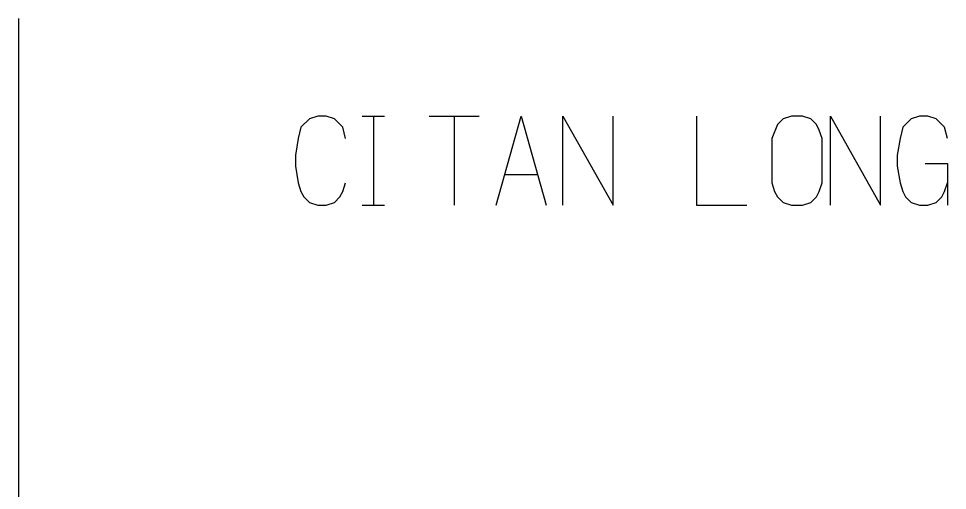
# Model space of a CAD drawing. Extents: x -1528 to 6367, y -7462 to 62.
# Drawn here: x 3390 to 6367, y -1451 to 62 of the extents above; entities that cross this region are included whole.
import ezdxf

# ---------------------------------------------------------------- set-up
doc = ezdxf.new("R2010")
doc.units = 0
doc.layers.add('Default_Layer', color=1, linetype='CONTINUOUS')

msp = doc.modelspace()

# ---------------------------------------------------------------- linework, layer by layer
at = {"layer": 'Default_Layer'}
for points in [[(3390.1, 62), (3390.1, -7420.9)], [(4438, -322.3), (4429.1, -286.6), (4402.3, -259.8), (4375.5, -250.9), (4348.7, -250.9), (4322, -259.8), (4295.2, -286.6), (4286.2, -322.3), (4277.3, -375.9), (4277.3, -411.6), (4286.2, -465.2), (4295.2, -492), (4304.1, -509.8), (4322, -527.7), (4348.7, -536.6), (4375.5, -536.6), (4402.3, -527.7), (4420.2, -509.8), (4429.1, -492), (4438, -465.2)], [(4491.6, -250.9), (4563.1, -250.9)], [(4527.3, -250.9), (4527.3, -536.6)], [(4705.9, -250.9), (4866.7, -250.9)], [(4786.3, -250.9), (4786.3, -536.6)], [(4920.2, -536.6), (5000.6, -250.9), (5081, -536.6)], [(5134.6, -536.6), (5134.6, -250.9), (5295.3, -536.6), (5295.3, -250.9)], [(5563.2, -250.9), (5563.2, -536.6), (5723.9, -536.6)], [(5991.8, -536.6), (5991.8, -250.9), (6152.5, -536.6), (6152.5, -250.9)], [(6366.9, -322.3), (6357.9, -286.6), (6331.1, -259.8), (6304.3, -250.9), (6277.6, -250.9), (6250.8, -259.8), (6224, -286.6), (6215, -322.3), (6206.1, -375.9), (6206.1, -411.6), (6215, -465.2), (6224, -492), (6232.9, -509.8), (6250.8, -527.7), (6277.6, -536.6), (6304.3, -536.6), (6331.1, -527.7), (6349, -509.8), (6357.9, -492), (6366.9, -465.2)], [(6295.4, -402.7), (6366.9, -402.7), (6366.9, -536.6)], [(4947, -438.4), (5054.2, -438.4)], [(4491.6, -536.6), (4563.1, -536.6)]]:
    msp.add_lwpolyline(points, dxfattribs=at)
msp.add_lwpolyline([(5965, -322.3), (5956.1, -295.5), (5947.2, -277.7), (5929.3, -259.8), (5902.5, -250.9), (5866.8, -250.9), (5840, -259.8), (5822.1, -277.7), (5804.3, -322.3), (5804.3, -465.2), (5813.2, -492), (5822.1, -509.8), (5840, -527.7), (5866.8, -536.6), (5902.5, -536.6), (5929.3, -527.7), (5947.2, -509.8), (5956.1, -492), (5965, -465.2), (5965, -322.3)], close=True, dxfattribs=at)

doc.saveas('drawing.dxf')
